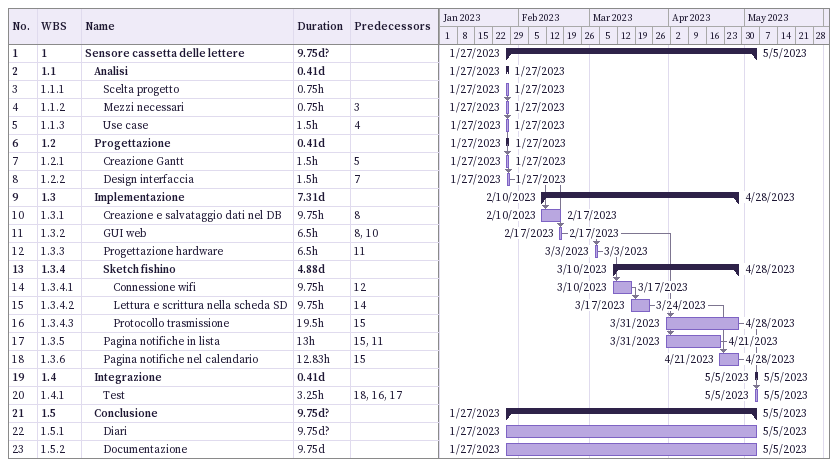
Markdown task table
| ID | WBS | Task | Duration | Start | Finish | Predecessors |
|---|---|---|---|---|---|---|
| 1 | 1 | **Sensore cassetta delle lettere** | 9.75d? | 2023-01-27 | 2023-05-05 |  |
| 2 | 1.1 | **Analisi** | 0.41d | 2023-01-27 | 2023-01-27 |  |
| 3 | 1.1.1 | Scelta progetto | 0.75h | 2023-01-27 | 2023-01-27 |  |
| 4 | 1.1.2 | Mezzi necessari | 0.75h | 2023-01-27 | 2023-01-27 | 3 |
| 5 | 1.1.3 | Use case | 1.5h | 2023-01-27 | 2023-01-27 | 4 |
| 6 | 1.2 | **Progettazione** | 0.41d | 2023-01-27 | 2023-01-27 |  |
| 7 | 1.2.1 | Creazione Gantt | 1.5h | 2023-01-27 | 2023-01-27 | 5 |
| 8 | 1.2.2 | Design interfaccia | 1.5h | 2023-01-27 | 2023-01-27 | 7 |
| 9 | 1.3 | **Implementazione** | 7.31d | 2023-02-10 | 2023-04-28 |  |
| 10 | 1.3.1 | Creazione e salvataggio dati nel DB | 9.75h | 2023-02-10 | 2023-02-17 | 8 |
| 11 | 1.3.2 | GUI web | 6.5h | 2023-02-17 | 2023-02-17 | 8, 10 |
| 12 | 1.3.3 | Progettazione hardware | 6.5h | 2023-03-03 | 2023-03-03 | 11 |
| 13 | 1.3.4 | **Sketch fishino** | 4.88d | 2023-03-10 | 2023-04-28 |  |
| 14 | 1.3.4.1 | Connessione wifi | 9.75h | 2023-03-10 | 2023-03-17 | 12 |
| 15 | 1.3.4.2 | Lettura e scrittura nella scheda SD | 9.75h | 2023-03-17 | 2023-03-24 | 14 |
| 16 | 1.3.4.3 | Protocollo trasmissione | 19.5h | 2023-03-31 | 2023-04-28 | 15 |
| 17 | 1.3.5 | Pagina notifiche in lista | 13h | 2023-03-31 | 2023-04-21 | 15, 11 |
| 18 | 1.3.6 | Pagina notifiche nel calendario | 12.83h | 2023-04-21 | 2023-04-28 | 15 |
| 19 | 1.4 | **Integrazione** | 0.41d | 2023-05-05 | 2023-05-05 |  |
| 20 | 1.4.1 | Test | 3.25h | 2023-05-05 | 2023-05-05 | 18, 16, 17 |
| 21 | 1.5 | **Conclusione** | 9.75d? | 2023-01-27 | 2023-05-05 |  |
| 22 | 1.5.1 | Diari | 9.75d? | 2023-01-27 | 2023-05-05 |  |
| 23 | 1.5.2 | Documentazione | 9.75d | 2023-01-27 | 2023-05-05 |  |
